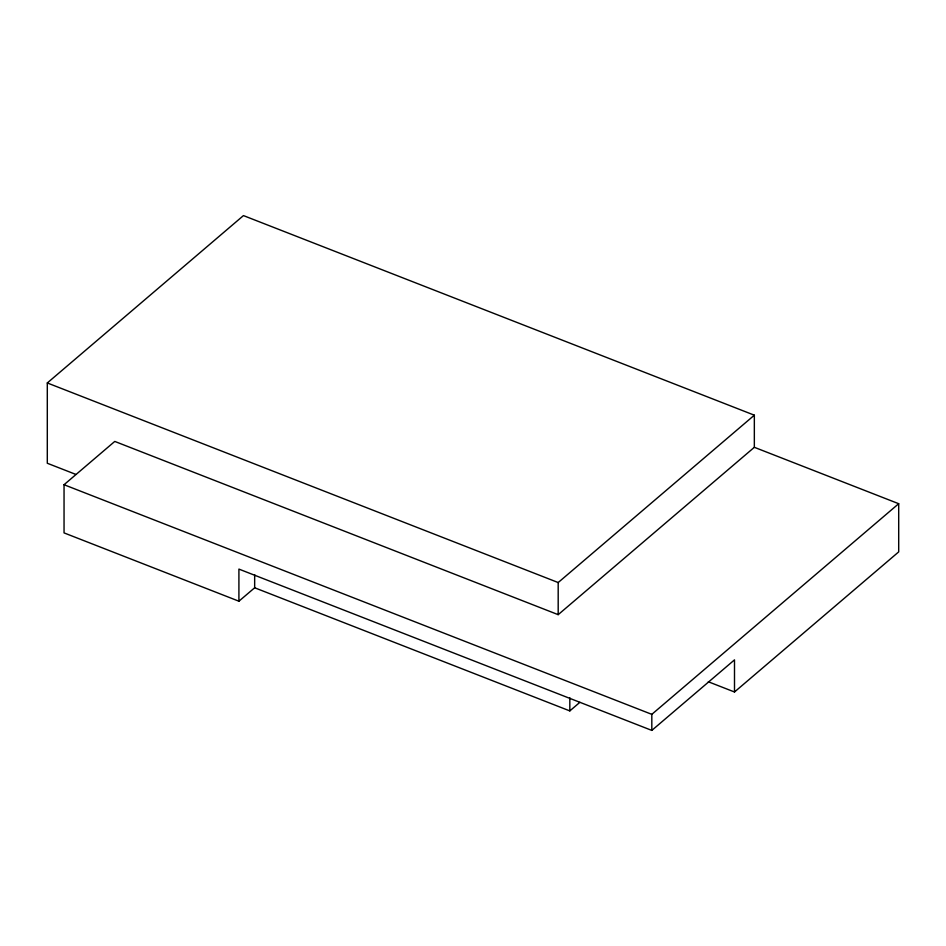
<?xml version="1.0" encoding="UTF-8"?>
<svg xmlns="http://www.w3.org/2000/svg" width="946" height="946" viewBox="0 0 946 946"><rect width="100%" height="100%" fill="white"/><g stroke="black" fill="none" stroke-linecap="round" stroke-linejoin="round"><path stroke-width="1.42" d="M75.633 474.324L47.3 463.256L47.3 382.953L243.453 215.593L754.34 415.188L754.34 447.304L558.187 614.663L114.773 441.427L64.044 484.719L64.044 532.894L238.912 601.207L254.663 587.773L254.663 574.636M558.187 614.663L558.187 582.547L754.34 415.188M254.663 587.773L569.823 710.907L579.863 702.334M238.912 601.207L238.912 569.09L651.818 730.407L651.818 714.348L898.7 503.71L754.34 447.304M651.818 730.407L734.498 659.87L734.498 691.987L708.341 681.77M734.498 691.987L898.7 551.885L898.7 503.71M47.3 382.953L558.187 582.547M64.044 484.719L651.818 714.348M569.823 697.758L569.823 710.907"/></g></svg>
